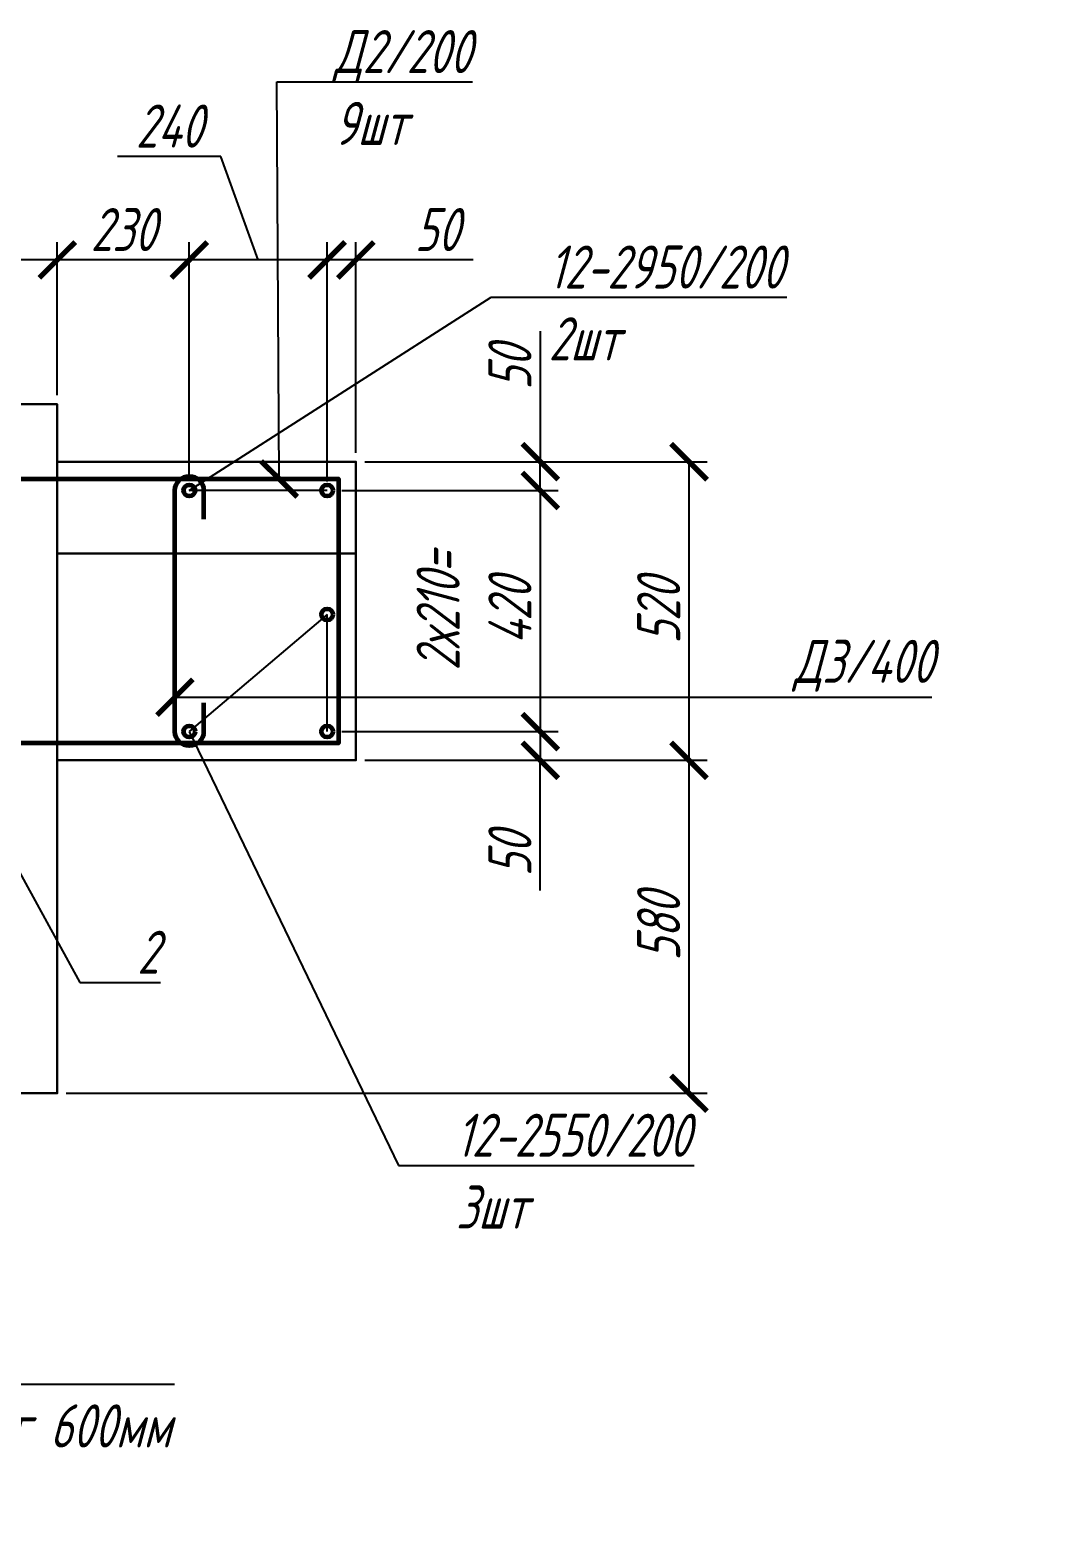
# Model space of a CAD drawing. Header units: millimetres. Extents: x 378573 to 379398, y 291798 to 292325.
# Drawn here: x 378896.7 to 378967.6, y 291921.4 to 292026.1 of the extents above; entities that cross this region are included whole.
import ezdxf
from ezdxf import colors
from ezdxf.entities.mleader import LeaderData, LeaderLine
from ezdxf.math import Vec2, Vec3

# ---------------------------------------------------------------- set-up
doc = ezdxf.new("R2010")
doc.units = ezdxf.units.MM
doc.layers.add('Обозначения', color=102, linetype='Continuous', lineweight=25)
doc.layers.add('Основная', color=134, linetype='Continuous', lineweight=60)
doc.styles.add('!Жартун', font='simplex.shx', dxfattribs={"width": 0.7, "oblique": 15, "height": 3})
doc.dimstyles.new('!Жартун_размер', dxfattribs={"dimtxt": 3, "dimasz": 2.5, "dimexe": 1.25, "dimexo": 0.625, "dimtad": 1, "dimdec": 0, "dimtxsty": '!Жартун', "dimblk": 'ARCHTICK', "dimcen": 2.5, "dimaunit": 1, "dimadec": 0, "dimazin": 0, "dimtfac": 1, "dimtdec": 0, "dimtix": 1, "dimtmove": 1, "dimatfit": 2, "dimldrblk": 'NONE', "dimfxl": 1, "dimtfill": 1, "dimlwd": 25, "dimarcsym": 0})

# ---------------------------------------------------------------- blocks, each defined once
blk = doc.blocks.new('_ArchTick')
at = {"color": 0, "linetype": 'ByBlock', "const_width": 0.15}
blk.add_lwpolyline([(-0.5, -0.5), (0.5, 0.5)], dxfattribs=at)
blk = doc.blocks.new('_None')
blk = doc.blocks.new('*D1442')
at = {"layer": 'Defpoints', "color": 0, "transparency": 16777216}
for p in [(378917.37, 292010.12), (378919.37, 291996.06), (378917.37, 291994.06)]:
    blk.add_point(p, dxfattribs=at)
at = {"layer": 'Обозначения', "color": 0, "lineweight": -2, "transparency": 16777216}
for p, q in [((378917.37, 291994.69), (378917.37, 292011.37)), ((378919.37, 291996.69), (378919.37, 292011.37))]:
    blk.add_line(p, q, dxfattribs=at)
at = {"layer": 'Обозначения', "color": 0, "linetype": 'Continuous', "lineweight": 25, "transparency": 16777216}
for p, q in [((378919.37, 292010.12), (378917.37, 292010.12)), ((378927.55, 292010.12), (378919.37, 292010.12))]:
    blk.add_line(p, q, dxfattribs=at)
at = {"layer": 'Обозначения', "color": 0, "lineweight": 25, "transparency": 16777216, "xscale": 2.5, "yscale": 2.5, "zscale": 2.5, "rotation": 180}
blk.add_blockref('_ArchTick', (378917.37, 292010.12), dxfattribs=at)
at = {"layer": 'Обозначения', "color": 0, "lineweight": 25, "transparency": 16777216, "xscale": 2.5, "yscale": 2.5, "zscale": 2.5}
blk.add_blockref('_ArchTick', (378919.37, 292010.12), dxfattribs=at)
at = {"layer": 'Обозначения', "color": 0, "transparency": 16777216, "insert": (378925.02, 292012.24), "char_height": 3, "attachment_point": 5, "style": '!Жартун', "bg_fill": 3, "box_fill_scale": 1.1, "bg_fill_color": 256, "bg_fill_true_color": 13158600, "bg_fill_transparency": 0}
blk.add_mtext('50', dxfattribs=at)
blk = doc.blocks.new('*D1446')
at = {"layer": 'Defpoints', "color": 0, "transparency": 16777216}
for p in [(378850.57, 292010.12), (378850.57, 292000.06), (378898.57, 292000.06)]:
    blk.add_point(p, dxfattribs=at)
at = {"layer": 'Обозначения', "color": 0, "lineweight": -2, "transparency": 16777216}
for p, q in [((378850.57, 292000.69), (378850.57, 292011.37)), ((378898.57, 292000.69), (378898.57, 292011.37))]:
    blk.add_line(p, q, dxfattribs=at)
at = {"layer": 'Обозначения', "color": 0, "linetype": 'Continuous', "lineweight": 25, "transparency": 16777216}
blk.add_line((378898.57, 292010.12), (378850.57, 292010.12), dxfattribs=at)
at = {"layer": 'Обозначения', "color": 0, "lineweight": 25, "transparency": 16777216, "xscale": 2.5, "yscale": 2.5, "zscale": 2.5, "rotation": 180}
blk.add_blockref('_ArchTick', (378850.57, 292010.12), dxfattribs=at)
at = {"layer": 'Обозначения', "color": 0, "lineweight": 25, "transparency": 16777216, "xscale": 2.5, "yscale": 2.5, "zscale": 2.5}
blk.add_blockref('_ArchTick', (378898.57, 292010.12), dxfattribs=at)
at = {"layer": 'Обозначения', "color": 0, "transparency": 16777216, "insert": (378874.57, 292012.24), "char_height": 3, "attachment_point": 5, "style": '!Жартун', "bg_fill": 3, "box_fill_scale": 1.1, "bg_fill_color": 256, "bg_fill_true_color": 13158600, "bg_fill_transparency": 0}
blk.add_mtext('1200', dxfattribs=at)
blk = doc.blocks.new('*D1448')
at = {"layer": 'Defpoints', "color": 0, "transparency": 16777216}
for p in [(378919.37, 291975.26), (378942.58, 291975.26), (378898.57, 291952.06)]:
    blk.add_point(p, dxfattribs=at)
at = {"layer": 'Обозначения', "color": 0, "lineweight": -2, "transparency": 16777216}
for p, q in [((378920, 291975.26), (378943.83, 291975.26)), ((378899.2, 291952.06), (378943.83, 291952.06))]:
    blk.add_line(p, q, dxfattribs=at)
at = {"layer": 'Обозначения', "color": 0, "linetype": 'Continuous', "lineweight": 25, "transparency": 16777216}
blk.add_line((378942.58, 291952.06), (378942.58, 291975.26), dxfattribs=at)
at = {"layer": 'Обозначения', "color": 0, "lineweight": 25, "transparency": 16777216, "xscale": 2.5, "yscale": 2.5, "zscale": 2.5}
for p, rotation in [((378942.58, 291975.26), 90), ((378942.58, 291952.06), 270)]:
    blk.add_blockref('_ArchTick', p, dxfattribs=dict(at, rotation=rotation))
at = {"layer": 'Обозначения', "color": 0, "transparency": 16777216, "insert": (378940.46, 291963.66), "char_height": 3, "attachment_point": 5, "rotation": 90, "style": '!Жартун', "bg_fill": 3, "box_fill_scale": 1.1, "bg_fill_color": 256, "bg_fill_true_color": 13158600, "bg_fill_transparency": 0}
blk.add_mtext('580', dxfattribs=at)
blk = doc.blocks.new('*D1449')
at = {"layer": 'Defpoints', "color": 0, "transparency": 16777216}
for p in [(378907.77, 292010.12), (378907.77, 291994.46), (378917.37, 291994.46)]:
    blk.add_point(p, dxfattribs=at)
at = {"layer": 'Обозначения', "color": 0, "linetype": 'Continuous', "lineweight": 25, "transparency": 16777216}
for p, q in [((378909.97, 292017.33), (378902.77, 292017.33)), ((378912.57, 292010.12), (378909.97, 292017.33)), ((378917.37, 292010.12), (378907.77, 292010.12))]:
    blk.add_line(p, q, dxfattribs=at)
at = {"layer": 'Обозначения', "color": 0, "lineweight": -2, "transparency": 16777216}
for p, q in [((378907.77, 291995.09), (378907.77, 292011.37)), ((378917.37, 291995.09), (378917.37, 292011.37))]:
    blk.add_line(p, q, dxfattribs=at)
at = {"layer": 'Обозначения', "color": 0, "lineweight": 25, "transparency": 16777216, "xscale": 2.5, "yscale": 2.5, "zscale": 2.5, "rotation": 180}
blk.add_blockref('_ArchTick', (378907.77, 292010.12), dxfattribs=at)
at = {"layer": 'Обозначения', "color": 0, "lineweight": 25, "transparency": 16777216, "xscale": 2.5, "yscale": 2.5, "zscale": 2.5}
blk.add_blockref('_ArchTick', (378917.37, 292010.12), dxfattribs=at)
at = {"layer": 'Обозначения', "color": 0, "transparency": 16777216, "insert": (378906.37, 292019.45), "char_height": 3, "attachment_point": 5, "style": '!Жартун', "bg_fill": 3, "box_fill_scale": 1.1, "bg_fill_color": 256, "bg_fill_true_color": 13158600, "bg_fill_transparency": 0}
blk.add_mtext('240', dxfattribs=at)
blk = doc.blocks.new('*D1450')
at = {"layer": 'Defpoints', "color": 0, "transparency": 16777216}
for p in [(378898.57, 292010.12), (378898.57, 292000.06), (378907.77, 291994.46)]:
    blk.add_point(p, dxfattribs=at)
at = {"layer": 'Обозначения', "color": 0, "lineweight": -2, "transparency": 16777216}
for p, q in [((378898.57, 292000.69), (378898.57, 292011.37)), ((378907.77, 291995.09), (378907.77, 292011.37))]:
    blk.add_line(p, q, dxfattribs=at)
at = {"layer": 'Обозначения', "color": 0, "linetype": 'Continuous', "lineweight": 25, "transparency": 16777216}
blk.add_line((378907.77, 292010.12), (378898.57, 292010.12), dxfattribs=at)
at = {"layer": 'Обозначения', "color": 0, "lineweight": 25, "transparency": 16777216, "xscale": 2.5, "yscale": 2.5, "zscale": 2.5, "rotation": 180}
blk.add_blockref('_ArchTick', (378898.57, 292010.12), dxfattribs=at)
at = {"layer": 'Обозначения', "color": 0, "lineweight": 25, "transparency": 16777216, "xscale": 2.5, "yscale": 2.5, "zscale": 2.5}
blk.add_blockref('_ArchTick', (378907.77, 292010.12), dxfattribs=at)
at = {"layer": 'Обозначения', "color": 0, "transparency": 16777216, "insert": (378903.17, 292012.24), "char_height": 3, "attachment_point": 5, "style": '!Жартун', "bg_fill": 3, "box_fill_scale": 1.1, "bg_fill_color": 256, "bg_fill_true_color": 13158600, "bg_fill_transparency": 0}
blk.add_mtext('230', dxfattribs=at)
blk = doc.blocks.new('*D1868')
at = {"layer": 'Defpoints', "color": 0, "transparency": 16777216}
for p in [(378919.37, 291996.06), (378942.58, 291996.06), (378919.37, 291975.26)]:
    blk.add_point(p, dxfattribs=at)
at = {"layer": 'Обозначения', "color": 0, "lineweight": -2, "transparency": 16777216}
for p, q in [((378920, 291996.06), (378943.83, 291996.06)), ((378920, 291975.26), (378943.83, 291975.26))]:
    blk.add_line(p, q, dxfattribs=at)
at = {"layer": 'Обозначения', "color": 0, "linetype": 'Continuous', "lineweight": 25, "transparency": 16777216}
blk.add_line((378942.58, 291975.26), (378942.58, 291996.06), dxfattribs=at)
at = {"layer": 'Обозначения', "color": 0, "lineweight": 25, "transparency": 16777216, "xscale": 2.5, "yscale": 2.5, "zscale": 2.5}
for p, rotation in [((378942.58, 291996.06), 90), ((378942.58, 291975.26), 270)]:
    blk.add_blockref('_ArchTick', p, dxfattribs=dict(at, rotation=rotation))
at = {"layer": 'Обозначения', "color": 0, "transparency": 16777216, "insert": (378940.46, 291985.66), "char_height": 3, "attachment_point": 5, "rotation": 90, "style": '!Жартун', "bg_fill": 3, "box_fill_scale": 1.1, "bg_fill_color": 256, "bg_fill_true_color": 13158600, "bg_fill_transparency": 0}
blk.add_mtext('520', dxfattribs=at)
blk = doc.blocks.new('*D1869')
at = {"layer": 'Defpoints', "color": 0, "transparency": 16777216}
for p in [(378917.77, 291977.26), (378919.37, 291975.26), (378932.22, 291975.26)]:
    blk.add_point(p, dxfattribs=at)
at = {"layer": 'Обозначения', "color": 0, "lineweight": -2, "transparency": 16777216}
for p, q in [((378918.4, 291977.26), (378933.47, 291977.26)), ((378920, 291975.26), (378933.47, 291975.26))]:
    blk.add_line(p, q, dxfattribs=at)
at = {"layer": 'Обозначения', "color": 0, "linetype": 'Continuous', "lineweight": 25, "transparency": 16777216}
for p in [(378932.22, 291977.26), (378932.22, 291966.19)]:
    blk.add_line(p, (378932.22, 291975.26), dxfattribs=at)
at = {"layer": 'Обозначения', "color": 0, "lineweight": 25, "transparency": 16777216, "xscale": 2.5, "yscale": 2.5, "zscale": 2.5}
for p, rotation in [((378932.22, 291977.26), 90), ((378932.22, 291975.26), 270)]:
    blk.add_blockref('_ArchTick', p, dxfattribs=dict(at, rotation=rotation))
at = {"layer": 'Обозначения', "color": 0, "transparency": 16777216, "insert": (378930.1, 291968.72), "char_height": 3, "attachment_point": 5, "rotation": 90, "style": '!Жартун', "bg_fill": 3, "box_fill_scale": 1.1, "bg_fill_color": 256, "bg_fill_true_color": 13158600, "bg_fill_transparency": 0}
blk.add_mtext('50', dxfattribs=at)
blk = doc.blocks.new('*D1867')
at = {"layer": 'Defpoints', "color": 0, "transparency": 16777216}
for p in [(378919.37, 291996.06), (378932.22, 291996.06), (378917.77, 291994.06)]:
    blk.add_point(p, dxfattribs=at)
at = {"layer": 'Обозначения', "color": 0, "linetype": 'Continuous', "lineweight": 25, "transparency": 16777216}
for p in [(378932.22, 292005.15), (378932.22, 291994.06)]:
    blk.add_line(p, (378932.22, 291996.06), dxfattribs=at)
at = {"layer": 'Обозначения', "color": 0, "lineweight": -2, "transparency": 16777216}
for p, q in [((378920, 291996.06), (378933.47, 291996.06)), ((378918.4, 291994.06), (378933.47, 291994.06))]:
    blk.add_line(p, q, dxfattribs=at)
at = {"layer": 'Обозначения', "color": 0, "lineweight": 25, "transparency": 16777216, "xscale": 2.5, "yscale": 2.5, "zscale": 2.5}
for p, rotation in [((378932.22, 291996.06), 90), ((378932.22, 291994.06), 270)]:
    blk.add_blockref('_ArchTick', p, dxfattribs=dict(at, rotation=rotation))
at = {"layer": 'Обозначения', "color": 0, "transparency": 16777216, "insert": (378930.1, 292002.62), "char_height": 3, "attachment_point": 5, "rotation": 90, "style": '!Жартун', "bg_fill": 3, "box_fill_scale": 1.1, "bg_fill_color": 256, "bg_fill_true_color": 13158600, "bg_fill_transparency": 0}
blk.add_mtext('50', dxfattribs=at)
blk = doc.blocks.new('*D1866')
at = {"layer": 'Defpoints', "color": 0, "transparency": 16777216}
for p in [(378917.77, 291994.06), (378917.77, 291977.26), (378932.22, 291977.26)]:
    blk.add_point(p, dxfattribs=at)
at = {"layer": 'Обозначения', "color": 0, "lineweight": -2, "transparency": 16777216}
for p, q in [((378918.4, 291994.06), (378933.47, 291994.06)), ((378918.4, 291977.26), (378933.47, 291977.26))]:
    blk.add_line(p, q, dxfattribs=at)
at = {"layer": 'Обозначения', "color": 0, "linetype": 'Continuous', "lineweight": 25, "transparency": 16777216}
blk.add_line((378932.22, 291994.06), (378932.22, 291977.26), dxfattribs=at)
at = {"layer": 'Обозначения', "color": 0, "lineweight": 25, "transparency": 16777216, "xscale": 2.5, "yscale": 2.5, "zscale": 2.5}
for p, rotation in [((378932.22, 291994.06), 90), ((378932.22, 291977.26), 270)]:
    blk.add_blockref('_ArchTick', p, dxfattribs=dict(at, rotation=rotation))
at = {"layer": 'Обозначения', "color": 0, "transparency": 16777216, "insert": (378927.6, 291985.66), "char_height": 3, "attachment_point": 5, "rotation": 90, "style": '!Жартун', "bg_fill": 3, "box_fill_scale": 1.1, "bg_fill_color": 256, "bg_fill_true_color": 13158600, "bg_fill_transparency": 0}
blk.add_mtext('2х210=\\P420', dxfattribs=at)

msp = doc.modelspace()

# ---------------------------------------------------------------- linework, layer by layer
at = {"layer": 'Основная', "lineweight": 30}
for points in [[(378854.771, 291952.064), (378850.571, 291952.064), (378850.571, 292000.064), (378898.571, 292000.064), (378898.571, 291994.864)], [(378898.571, 291975.264), (378898.571, 291952.064), (378866.771, 291952.064)]]:
    msp.add_lwpolyline(points, dxfattribs=at)
at = {"layer": 'Основная', "lineweight": 30, "elevation": -400}
msp.add_lwpolyline([(378919.371, 291989.664), (378898.571, 291989.664)], dxfattribs=at)
at = {"layer": 'Основная', "color": 6}
for centre in [(378907.771, 291994.064), (378917.371, 291985.424), (378907.771, 291977.264), (378917.371, 291977.264)]:
    msp.add_circle(centre, 0.4, dxfattribs=at)

# ---------------------------------------------------------------- leaders
at = {"layer": 'Обозначения'}
ml = msp.add_multileader_mtext('Standard', dxfattribs=at)
ml.set_content('12-2950/200\\P2шт', color=256, style='!Жартун')
ml.set_leader_properties()
ml.set_arrow_properties(name='ARCHTICK')
ml.build(insert=Vec2(0, 0))
ml.multileader.update_dxf_attribs({"text_left_attachment_type": 6, "text_right_attachment_type": 6, "dogleg_length": 2, "arrow_head_size": 2.5, "scale": 25})
ctx = ml.context
ctx.base_point, ctx.scale, ctx.char_height, ctx.arrow_head_size, ctx.plane_origin = Vec3(378780.737, 292017.313), 25, 3, 2.5, Vec3(378742.01, 292013.672)
ctx.left_attachment, ctx.right_attachment = 6, 6
notes = []
notes.append((ctx, [(0, (1, 1, 0), (378778.737, 292017.313), (1, 0), 2, [(1, [(378743.21, 292017.313), (378752.81, 292017.313)], 0, [])])]))
ctx.mtext.insert, ctx.mtext.width, ctx.mtext.flow_direction = Vec3(378782.737, 292020.913), 24.61857, 5
ml = msp.add_multileader_mtext('Standard', dxfattribs=at)
ml.set_content('Д3/400', color=256, style='!Жартун')
ml.set_leader_properties()
ml.set_arrow_properties(name='ARCHTICK')
ml.build(insert=Vec2(0, 0))
ml.multileader.update_dxf_attribs({"text_left_attachment_type": 6, "text_right_attachment_type": 6, "dogleg_length": 2, "arrow_head_size": 2.5, "scale": 25})
ctx = ml.context
ctx.base_point, ctx.scale, ctx.char_height, ctx.arrow_head_size, ctx.plane_origin = Vec3(378947.877, 291979.656), 25, 3, 2.5, Vec3(378903.571, 291974.183)
ctx.left_attachment, ctx.right_attachment = 6, 6
notes.append((ctx, [(0, (1, 1, 0), (378945.403, 291979.656), (1, 0), 2.475, [(0, [(378906.771, 291979.656)], 0, [])])]))
ctx.mtext.insert, ctx.mtext.flow_direction = Vec3(378949.877, 291983.656), 5
ml = msp.add_multileader_mtext('Standard', dxfattribs=at)
ml.set_content('2', color=256, style='!Жартун')
ml.set_leader_properties()
ml.set_arrow_properties(name='NONE')
ml.build(insert=Vec2(0, 0))
ml.multileader.update_dxf_attribs({"text_left_attachment_type": 6, "text_right_attachment_type": 6, "dogleg_length": 2, "arrow_head_size": 2.5, "scale": 25})
ctx = ml.context
ctx.base_point, ctx.scale, ctx.char_height, ctx.arrow_head_size, ctx.plane_origin = Vec3(378902.15, 291959.784), 25, 3, 2.5, Vec3(378895.558, 291976.051)
ctx.left_attachment, ctx.right_attachment = 6, 6
notes.append((ctx, [(0, (1, 1, 0), (378900.15, 291959.784), (1, 0), 2, [(0, [(378895.558, 291968.192)], 0, [])])]))
ctx.mtext.insert, ctx.mtext.flow_direction = Vec3(378904.15, 291963.384), 5
ml = msp.add_multileader_mtext('Standard', dxfattribs=at)
ml.set_content('Д1^Jшаг 600мм', color=256, style='!Жартун')
ml.set_leader_properties()
ml.set_arrow_properties(name='NONE')
ml.build(insert=Vec2(0, 0))
ml.multileader.update_dxf_attribs({"text_left_attachment_type": 6, "text_right_attachment_type": 6, "dogleg_length": 2, "arrow_head_size": 2.5, "scale": 25})
ctx = ml.context
ctx.base_point, ctx.scale, ctx.char_height, ctx.arrow_head_size, ctx.plane_origin = Vec3(378889.794, 291931.783), 25, 3, 2.5, Vec3(378882.47, 291957.949)
ctx.left_attachment, ctx.right_attachment = 6, 6
notes.append((ctx, [(0, (1, 1, 0), (378887.794, 291931.783), (1, 0), 2, [(0, [(378882.47, 291957.949)], 0, [])])]))
ctx.mtext.insert, ctx.mtext.flow_direction = Vec3(378891.794, 291935.383), 5
for ctx, leaders in notes:
    for number, flags, end, landing, length, lines in leaders:
        leader = LeaderData()
        leader.index, (leader.has_last_leader_line, leader.has_dogleg_vector, leader.attachment_direction) = number, flags
        leader.last_leader_point, leader.dogleg_vector, leader.dogleg_length = Vec3(end), Vec3(landing), length
        for number, points, colour, breaks in lines:
            line = LeaderLine()
            line.index, line.vertices, line.color, line.breaks = number, Vec3.list(points), colors.encode_raw_color(colour), breaks
            leader.lines.append(line)
        ctx.leaders.append(leader)

# ---------------------------------------------------------------- next in the draw order: dimensions: what is measured, and where the dimension line sits
dim = msp.add_linear_dim(base=(378850.571, 292010.118), p1=(378898.571, 292000.064), p2=(378850.571, 292000.064), dimstyle='!Жартун_размер', override={"dimscale": 1, "dimtxt": 3, "dimlfac": 25, "dimtix": 1, "dimtofl": 1, "dimtmove": 1, "dimatfit": 2}, dxfattribs=at)
dim.commit()
dim.dimension.update_dxf_attribs({"geometry": '*D1446', "text_midpoint": (378874.571, 292012.243)})
dim = msp.add_linear_dim(base=(378917.371, 292010.118), p1=(378919.371, 291996.064), p2=(378917.371, 291994.064), dimstyle='!Жартун_размер', override={"dimlfac": 25}, dxfattribs=at)
dim.commit()
dim.dimension.update_dxf_attribs({"geometry": '*D1442', "text_midpoint": (378925.024, 292010.118), "dimtype": 160})

# ---------------------------------------------------------------- next in the draw order: linework, layer by layer
at = {"layer": 'Основная', "color": 203}
msp.add_lwpolyline([(378881.371, 291994.864), (378918.171, 291994.864), (378918.171, 291976.464), (378881.371, 291976.464)], dxfattribs=at)
at = {"layer": 'Основная', "color": 6}
msp.add_circle((378917.371, 291994.064), 0.4, dxfattribs=at)

# ---------------------------------------------------------------- next in the draw order: dimensions: what is measured, and where the dimension line sits
at = {"layer": 'Обозначения'}
dim = msp.add_linear_dim(base=(378942.584, 291975.264), p1=(378898.571, 291952.064), p2=(378919.371, 291975.264), angle=90, dimstyle='!Жартун_размер', override={"dimlfac": 25}, dxfattribs=at)
dim.commit()
dim.dimension.update_dxf_attribs({"geometry": '*D1448', "text_midpoint": (378940.459, 291963.664)})

# ---------------------------------------------------------------- next in the draw order: linework, layer by layer
at = {"layer": 'Основная', "color": 203}
msp.add_lwpolyline([(378908.771, 291979.264), (378908.771, 291977.264, -1), (378906.771, 291977.264), (378906.771, 291994.064, -1), (378908.771, 291994.064), (378908.771, 291992.064)], format="xyb", dxfattribs=at)

# ---------------------------------------------------------------- next in the draw order: leaders
at = {"layer": 'Обозначения'}
ml = msp.add_multileader_mtext('Standard', dxfattribs=at)
ml.set_content('12-2550/200\\P3шт', color=256, style='!Жартун')
ml.set_leader_properties()
ml.set_arrow_properties(name='NONE')
ml.build(insert=Vec2(0, 0))
ml.multileader.update_dxf_attribs({"text_left_attachment_type": 6, "text_right_attachment_type": 6, "dogleg_length": 2, "arrow_head_size": 2.5, "scale": 25})
ctx = ml.context
ctx.base_point, ctx.scale, ctx.char_height, ctx.arrow_head_size, ctx.plane_origin = Vec3(378924.348, 291947.036), 25, 3, 2.5, Vec3(378912.571, 291974.864)
ctx.left_attachment, ctx.right_attachment = 6, 6
notes = []
notes.append((ctx, [(0, (1, 1, 0), (378922.348, 291947.036), (1, 0), 2, [(2, [(378917.371, 291977.264), (378917.371, 291985.424), (378907.771, 291977.264)], 0, [])])]))
ctx.mtext.insert, ctx.mtext.flow_direction = Vec3(378926.348, 291950.636), 5
ml = msp.add_multileader_mtext('Standard', dxfattribs=at)
ml.set_content('12-2550/200\\P3шт', color=256, style='!Жартун')
ml.set_leader_properties()
ml.set_arrow_properties(name='ARCHTICK')
ml.build(insert=Vec2(0, 0))
ml.multileader.update_dxf_attribs({"text_left_attachment_type": 6, "text_right_attachment_type": 6, "dogleg_length": 2, "arrow_head_size": 2.5, "scale": 25})
ctx = ml.context
ctx.base_point, ctx.scale, ctx.char_height, ctx.arrow_head_size, ctx.plane_origin = Vec3(378780.737, 291947.47), 25, 3, 2.5, Vec3(378742.01, 291943.829)
ctx.left_attachment, ctx.right_attachment = 6, 6
notes.append((ctx, [(0, (1, 1, 0), (378778.737, 291947.47), (1, 0), 2, [(1, [(378743.21, 291947.47), (378752.81, 291947.47)], 0, [])])]))
ctx.mtext.insert, ctx.mtext.width, ctx.mtext.flow_direction = Vec3(378782.737, 291951.07), 24.61857, 5
for ctx, leaders in notes:
    for number, flags, end, landing, length, lines in leaders:
        leader = LeaderData()
        leader.index, (leader.has_last_leader_line, leader.has_dogleg_vector, leader.attachment_direction) = number, flags
        leader.last_leader_point, leader.dogleg_vector, leader.dogleg_length = Vec3(end), Vec3(landing), length
        for number, points, colour, breaks in lines:
            line = LeaderLine()
            line.index, line.vertices, line.color, line.breaks = number, Vec3.list(points), colors.encode_raw_color(colour), breaks
            leader.lines.append(line)
        ctx.leaders.append(leader)

# ---------------------------------------------------------------- next in the draw order: dimensions: what is measured, and where the dimension line sits
dim = msp.add_linear_dim(base=(378907.771, 292010.118), p1=(378917.371, 291994.464), p2=(378907.771, 291994.464), dimstyle='!Жартун_размер', override={"dimlfac": 25}, dxfattribs=at)
dim.commit()
dim.dimension.update_dxf_attribs({"geometry": '*D1449', "text_midpoint": (378909.347, 292017.328), "dimtype": 160})

# ---------------------------------------------------------------- next in the draw order: dimensions: what is measured, and where the dimension line sits
dim = msp.add_linear_dim(base=(378898.571, 292010.118), p1=(378907.771, 291994.464), p2=(378898.571, 292000.064), dimstyle='!Жартун_размер', override={"dimscale": 1, "dimtxt": 3, "dimlfac": 25, "dimtix": 1, "dimtofl": 1, "dimtmove": 1, "dimatfit": 2}, dxfattribs=at)
dim.commit()
dim.dimension.update_dxf_attribs({"geometry": '*D1450', "text_midpoint": (378903.171, 292012.243)})

# ---------------------------------------------------------------- next in the draw order: leaders
ml = msp.add_multileader_mtext('Standard', dxfattribs=at)
ml.set_content('\\A1;Д2/200\\P9шт', color=256, style='!Жартун')
ml.set_leader_properties()
ml.set_arrow_properties(name='ARCHTICK')
ml.build(insert=Vec2(0, 0))
ml.multileader.update_dxf_attribs({"text_left_attachment_type": 6, "text_right_attachment_type": 6, "dogleg_length": 2, "arrow_head_size": 2.5, "scale": 25})
ctx = ml.context
ctx.base_point, ctx.scale, ctx.char_height, ctx.arrow_head_size, ctx.plane_origin = Vec3(378915.869, 292022.54), 25, 3, 2.5, Vec3(378909.869, 291974.064)
ctx.left_attachment, ctx.right_attachment = 6, 6
notes = []
notes.append((ctx, [(0, (1, 1, 0), (378913.869, 292022.54), (1, 0), 2, [(0, [(378914.031, 291994.864)], 0, [])])]))
ctx.mtext.insert, ctx.mtext.flow_direction = Vec3(378917.869, 292026.14), 5
for ctx, leaders in notes:
    for number, flags, end, landing, length, lines in leaders:
        leader = LeaderData()
        leader.index, (leader.has_last_leader_line, leader.has_dogleg_vector, leader.attachment_direction) = number, flags
        leader.last_leader_point, leader.dogleg_vector, leader.dogleg_length = Vec3(end), Vec3(landing), length
        for number, points, colour, breaks in lines:
            line = LeaderLine()
            line.index, line.vertices, line.color, line.breaks = number, Vec3.list(points), colors.encode_raw_color(colour), breaks
            leader.lines.append(line)
        ctx.leaders.append(leader)

# ---------------------------------------------------------------- next in the draw order: linework, layer by layer
at = {"layer": 'Основная', "lineweight": 30}
msp.add_lwpolyline([(378898.571, 291975.264), (378898.571, 291996.064), (378919.371, 291996.064), (378919.371, 291975.264)], close=True, dxfattribs=at)

# ---------------------------------------------------------------- next in the draw order: dimensions: what is measured, and where the dimension line sits
at = {"layer": 'Обозначения'}
dim = msp.add_linear_dim(base=(378942.584, 291996.064), p1=(378919.371, 291975.264), p2=(378919.371, 291996.064), angle=90, dimstyle='!Жартун_размер', override={"dimlfac": 25}, dxfattribs=at)
dim.commit()
dim.dimension.update_dxf_attribs({"geometry": '*D1868', "text_midpoint": (378940.459, 291985.664)})

# ---------------------------------------------------------------- next in the draw order: dimensions: what is measured, and where the dimension line sits
for base, p1, p2, picture, middle in [((378932.223, 291996.064), (378917.771, 291994.064), (378919.371, 291996.064), '*D1867', (378932.899, 292002.622)), ((378932.223, 291975.264), (378917.771, 291977.264), (378919.371, 291975.264), '*D1869', (378932.754, 291968.718))]:
    dim = msp.add_linear_dim(base=base, p1=p1, p2=p2, angle=90, dimstyle='!Жартун_размер', override={"dimlfac": 25}, dxfattribs=at)
    dim.commit()
    dim.dimension.update_dxf_attribs({"geometry": picture, "text_midpoint": middle, "dimtype": 160})

# ---------------------------------------------------------------- next in the draw order: dimensions: what is measured, and where the dimension line sits
dim = msp.add_linear_dim(base=(378932.223, 291977.264), p1=(378917.771, 291994.064), p2=(378917.771, 291977.264), angle=90, text='2х210=\\P<>', dimstyle='!Жартун_размер', override={"dimlfac": 25}, dxfattribs=at)
dim.commit()
dim.dimension.update_dxf_attribs({"geometry": '*D1866', "text_midpoint": (378927.598, 291985.664)})

# ---------------------------------------------------------------- next in the draw order: leaders
ml = msp.add_multileader_mtext('Standard', dxfattribs=at)
ml.set_content('12-2950/200\\P2шт', color=256, style='!Жартун')
ml.set_leader_properties()
ml.set_arrow_properties(name='NONE')
ml.build(insert=Vec2(0, 0))
ml.multileader.update_dxf_attribs({"text_left_attachment_type": 6, "text_right_attachment_type": 6, "dogleg_length": 0.08, "arrow_head_size": 2.5, "scale": 25})
ctx = ml.context
ctx.base_point, ctx.scale, ctx.char_height, ctx.arrow_head_size, ctx.plane_origin = Vec3(378930.801, 292007.53), 25, 3, 2.5, Vec3(378917.371, 291994.064)
ctx.left_attachment, ctx.right_attachment = 6, 6
notes = []
notes.append((ctx, [(0, (1, 1, 0), (378928.801, 292007.53), (1, 0), 2, [(1, [(378917.371, 291994.064), (378907.771, 291994.064)], 0, [])])]))
ctx.mtext.insert, ctx.mtext.flow_direction = Vec3(378932.801, 292011.13), 5
for ctx, leaders in notes:
    for number, flags, end, landing, length, lines in leaders:
        leader = LeaderData()
        leader.index, (leader.has_last_leader_line, leader.has_dogleg_vector, leader.attachment_direction) = number, flags
        leader.last_leader_point, leader.dogleg_vector, leader.dogleg_length = Vec3(end), Vec3(landing), length
        for number, points, colour, breaks in lines:
            line = LeaderLine()
            line.index, line.vertices, line.color, line.breaks = number, Vec3.list(points), colors.encode_raw_color(colour), breaks
            leader.lines.append(line)
        ctx.leaders.append(leader)

doc.saveas('drawing.dxf')
